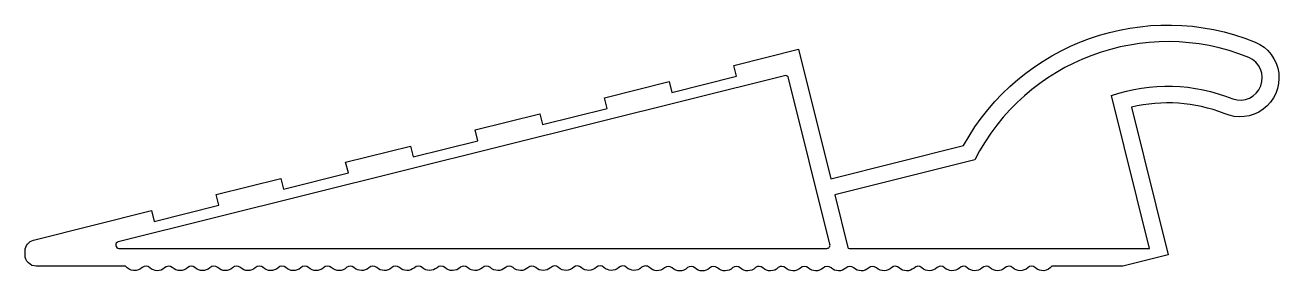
# Model space of a CAD drawing. Extents: x 44 to 157, y 198 to 220.
import ezdxf

# ---------------------------------------------------------------- set-up
doc = ezdxf.new("R2010")
doc.units = 0
doc.layers.get('0').update_dxf_attribs({"linetype": 'CONTINUOUS'})
doc.layers.add('ANA', color=220, linetype='CONTINUOUS')

msp = doc.modelspace()

# ---------------------------------------------------------------- linework, layer by layer
at = {"color": 7, "linetype": 'CONTINUOUS', "ltscale": 2.222792}
for points in [[(127.75, 198.33, -0.384089), (126.41, 198.36, 0.374532), (125.75, 198.38, -0.403367), (124.36, 198.36, 0.413114), (123.66, 198.33, -0.384089), (122.32, 198.35, 0.374532), (121.66, 198.38, -0.403367), (120.28, 198.35, 0.413114), (119.57, 198.33, -0.384089), (118.23, 198.35, 0.413114), (117.53, 198.33, -0.384089), (116.19, 198.35, 0.413114), (115.48, 198.33, -0.384089), (114.14, 198.35, 0.413114), (113.44, 198.33, -0.384089), (112.1, 198.35, 0.374532), (111.44, 198.37, -0.403367), (110.06, 198.35, 0.374532), (109.4, 198.37, -0.403367), (108.01, 198.35, 0.374532), (107.36, 198.37, -0.403367), (105.97, 198.35, 0.413114), (105.26, 198.32, -0.384089), (103.92, 198.34, 0.374532), (103.27, 198.37, -0.403367), (101.88, 198.34, 0.386996), (101.21, 198.35, -0.393539), (99.84, 198.38, 0.419777), (99.13, 198.37, -0.384089), (97.79, 198.39, 0.413114), (97.09, 198.37, -0.384089), (95.75, 198.39, 0.374532), (95.09, 198.41, -0.403367), (93.7, 198.39, 0.374532), (93.05, 198.41, -0.403367), (91.66, 198.39, 0.413114), (90.95, 198.36, -0.384089), (89.62, 198.38, 0.413114), (88.91, 198.36, -0.384089), (87.57, 198.38, 0.413114), (86.87, 198.36, -0.384089), (85.53, 198.38, 0.413114), (84.82, 198.36, -0.384089), (83.48, 198.38, 0.374532), (82.83, 198.4, -0.403367), (81.44, 198.38, 0.413114), (80.73, 198.36, -0.384089), (79.4, 198.38, 0.413114), (78.69, 198.36, -0.384089), (77.35, 198.38, 0.413114), (76.65, 198.35, -0.384089), (75.31, 198.38, 0.413114), (74.6, 198.35, -0.384089), (73.26, 198.38, 0.374532), (72.61, 198.4, -0.403367), (71.22, 198.37, 0.413114), (70.51, 198.35, -0.384089), (69.17, 198.37, 0.413114), (68.47, 198.35, -0.384089), (67.13, 198.37, 0.413114), (66.43, 198.35, -0.384089), (65.09, 198.37, 0.413114), (64.38, 198.35, -0.384089), (63.04, 198.37, 0.413114), (62.34, 198.35, -0.384089), (61, 198.37, 0.413114), (60.29, 198.35, -0.384089), (58.95, 198.37, 0.374532), (58.3, 198.39, -0.403367), (56.91, 198.37, 0.413114), (56.21, 198.34, -0.375751), (54.89, 198.35, 0.393723), (54.21, 198.39, -0.455669), (52.7, 198.5), (44.66, 198.5, -0.414214), (43.66, 199.5), (43.66, 199.88, -0.344328), (44.42, 200.85), (55.05, 203.5), (55.29, 202.53), (61.11, 203.98), (60.87, 204.95), (66.69, 206.4), (66.93, 205.43), (72.76, 206.89), (72.51, 207.86), (78.34, 209.31), (78.58, 208.34), (84.4, 209.79), (84.16, 210.76), (89.98, 212.21), (90.22, 211.24), (96.04, 212.69), (95.8, 213.66), (101.62, 215.11), (101.86, 214.14), (107.69, 215.6), (107.44, 216.57), (113.27, 218.02), (116.17, 206.37), (128.11, 209.35, -0.379308), (154.36, 218.67, -1.009075), (151.58, 212.24, 0.152955), (143.23, 212.81), (146.54, 199.52), (142.46, 198.5), (136.07, 198.5, -0.448148), (134.58, 198.36, 0.393396), (133.9, 198.36, -0.393719), (132.54, 198.36, 0.413114), (131.83, 198.34, -0.384089), (130.5, 198.36, 0.413114), (129.79, 198.34, -0.384089), (128.45, 198.36, 0.413114)], [(141.42, 213.85, -0.18223), (152.35, 213.55, 0.965097), (153.78, 217.29, 0.388614), (129.12, 208.06), (116.53, 204.92), (117.71, 200.18, 0.344328), (117.81, 200.1), (144.85, 200.1)]]:
    msp.add_lwpolyline(points, format="xyb", close=True, dxfattribs=at)
at = {"layer": 'ANA', "color": 0}
msp.add_lwpolyline([(112, 215.64), (52.04, 200.69, 0.884725), (52.11, 200.1), (115.8, 200.1, 0.487733), (116.09, 200.47), (112.37, 215.42, 0.414214)], format="xyb", close=True, dxfattribs=at)

doc.saveas('drawing.dxf')
